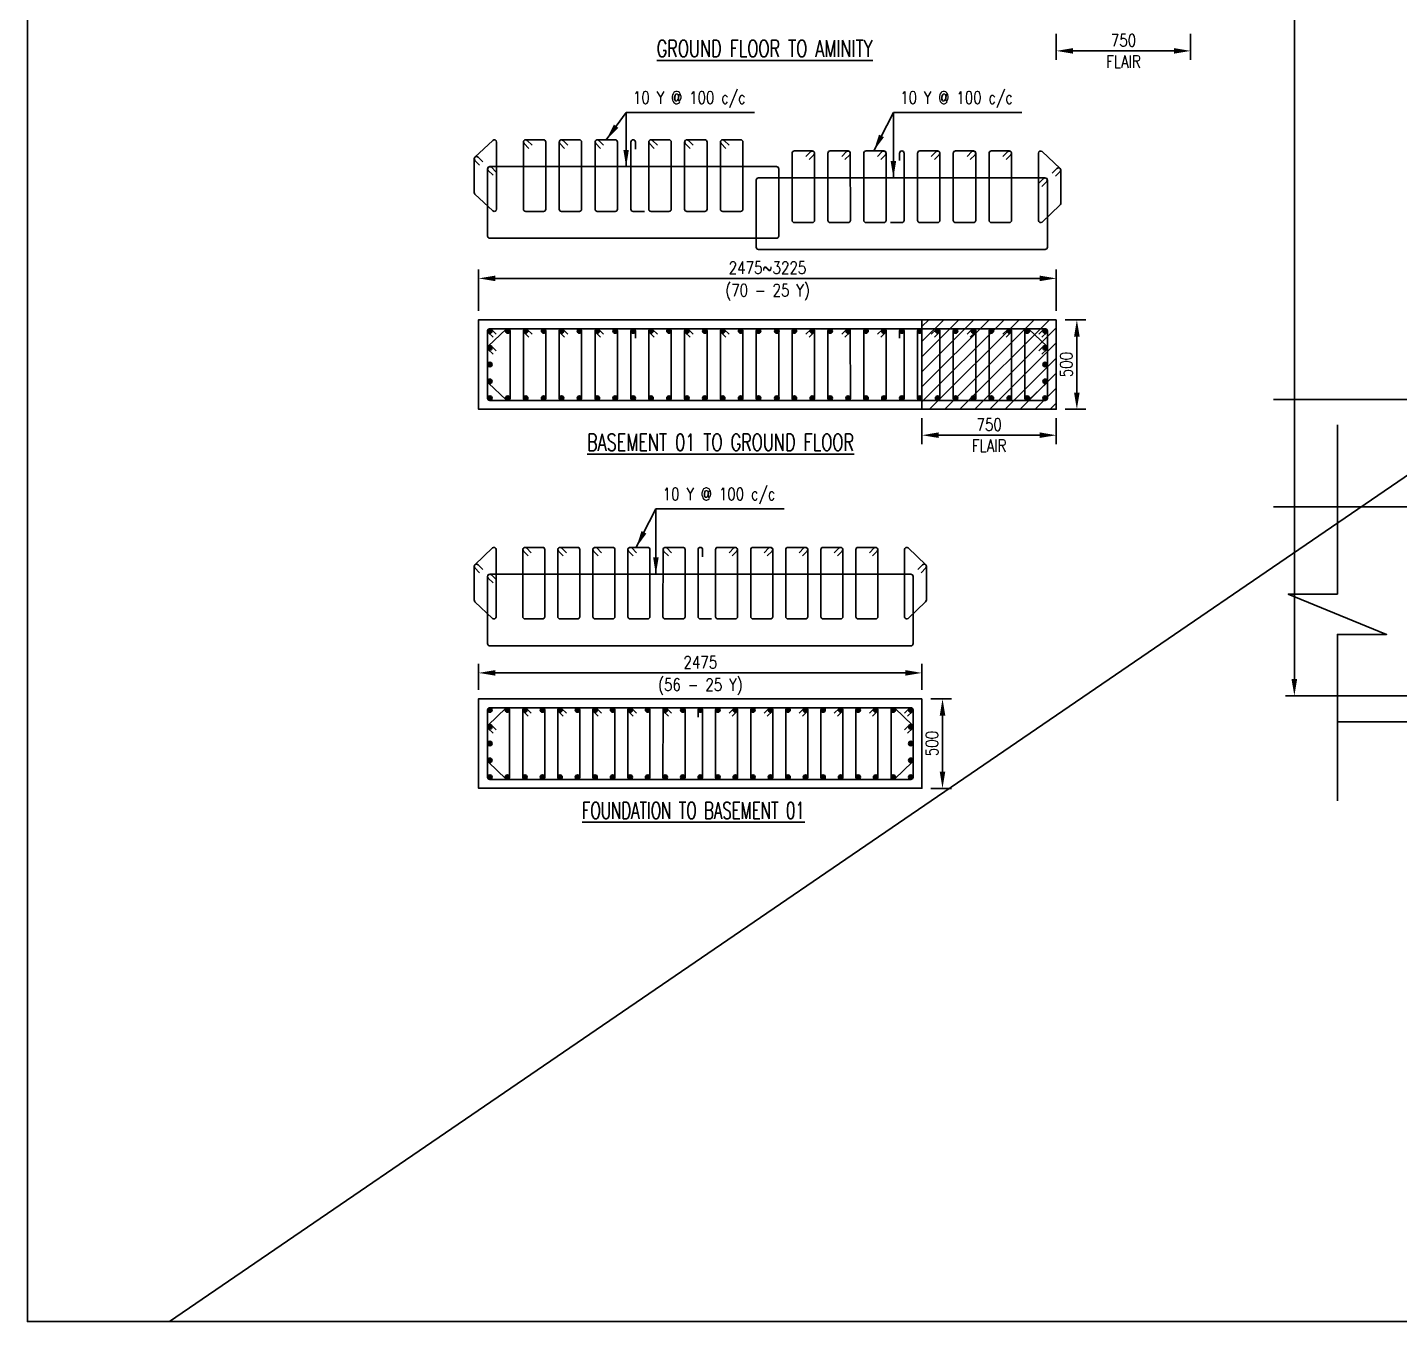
# Model space of a CAD drawing. Extents: x -69352 to 1013721, y -547461 to -186867.
# Drawn here: x 125074 to 155716, y -524893 to -495990 of the extents above; entities that cross this region are included whole.
import ezdxf
from ezdxf.enums import TextEntityAlignment as Align
from ezdxf.lldxf.tags import DXFTag

# ---------------------------------------------------------------- set-up
doc = ezdxf.new("R2010")
doc.units = 0
doc.header["$LTSCALE"] = 500
doc.header["$MEASUREMENT"] = 0
doc.header["$PDMODE"] = 35
doc.header["$PDSIZE"] = -15
doc.linetypes.add('HIDDEN2', pattern=[0.1875, 0.125, -0.0625])
doc.layers.get('DEFPOINTS').update_dxf_attribs({"color": 4})
for name, color, linetype in [('A-ANNO-REF', 8, 'CENTER'), ('S-BRECK LINE', 8, 'Continuous'), ('S-COLUMN', 1, 'Continuous'), ('S-CONCRET LINE', 4, 'Continuous'), ('S-DIM-1', 5, 'Continuous'), ('S-REINFORCEMENT', 6, 'Continuous'), ('S-STIRUPS)', 3, 'Continuous'), ('S-TEXT', 2, 'Continuous'), ('S-TEXT-1 @ 1', 4, 'Continuous')]:
    doc.layers.add(name, color=color, linetype=linetype)
doc.styles.add('ROMANS', font='simplex.shx', dxfattribs={"width": 0.8, "height": 275})
tags = doc.linetypes.add('CENTER', pattern=[2, 1.25, -0.25, 0.25, -0.25]).pattern_tags.tags
tags[10:11] = [DXFTag(74, 4), DXFTag(75, 0), DXFTag(340, '0'), DXFTag(46, 1.0), DXFTag(50, 0.0), DXFTag(44, 0.0), DXFTag(45, 0.0)]
tags[8:9] = [DXFTag(74, 4), DXFTag(75, 0), DXFTag(340, '0'), DXFTag(46, 1.0), DXFTag(50, 0.0), DXFTag(44, 0.0), DXFTag(45, 0.0)]
tags[6:7] = [DXFTag(74, 4), DXFTag(75, 0), DXFTag(340, '0'), DXFTag(46, 1.0), DXFTag(50, 0.0), DXFTag(44, 0.0), DXFTag(45, 0.0)]
tags[4:5] = [DXFTag(74, 4), DXFTag(75, 0), DXFTag(340, '0'), DXFTag(46, 1.0), DXFTag(50, 0.0), DXFTag(44, 0.0), DXFTag(45, 0.0)]
doc.dimstyles.new('dim100', dxfattribs={"dimtxt": 250, "dimasz": 250, "dimexe": 200, "dimexo": 200, "dimgap": 100, "dimtad": 1, "dimdec": 0, "dimzin": 0, "dimdsep": 46, "dimtxsty": 'ROMANS', "dimcen": 0, "dimclrd": 5, "dimclre": 5, "dimclrt": 4, "dimadec": 0, "dimazin": 0, "dimtfac": 1, "dimtdec": 0, "dimtix": 1, "dimtofl": 0, "dimtmove": 2, "dimatfit": 3, "dimfxl": 0, "dimtolj": 1, "dimtzin": 0, "dimlwd": -1, "dimlwe": -1, "dimarcsym": 0})
doc.dimstyles.new('dim25', dxfattribs={"dimtxt": 250, "dimasz": 250, "dimexe": 200, "dimexo": 200, "dimgap": 100, "dimtad": 1, "dimdec": 0, "dimlfac": 0.25, "dimzin": 0, "dimdsep": 46, "dimtxsty": 'ROMANS', "dimcen": 0, "dimclrd": 5, "dimclre": 5, "dimclrt": 4, "dimadec": 0, "dimazin": 0, "dimtfac": 1, "dimtdec": 0, "dimtix": 1, "dimtofl": 0, "dimtmove": 2, "dimatfit": 3, "dimfxl": 0, "dimtolj": 1, "dimtzin": 0, "dimlwd": -1, "dimlwe": -1, "dimarcsym": 0})

# ---------------------------------------------------------------- blocks, each defined once
blk = doc.blocks.new('*D1269')
at = {"layer": 'DEFPOINTS', "color": 0}
for p in [(145051, -510984), (145051, -512984), (145510, -512984)]:
    blk.add_point(p, dxfattribs=at)
at = {"layer": 'S-DIM-1', "color": 5}
for p, q in [((145251, -510984), (145710, -510984)), ((145510, -511359), (145510, -512609)), ((145251, -512984), (145710, -512984))]:
    blk.add_line(p, q, dxfattribs=at)
for points in [[(145572, -511359), (145447, -511359), (145510, -510984)], [(145447, -512609), (145572, -512609), (145510, -512984)]]:
    blk.add_solid(points, dxfattribs=at)
at = {"layer": 'S-DIM-1', "color": 4, "insert": (145272, -511984), "char_height": 275, "attachment_point": 5, "rotation": 90, "style": 'ROMANS'}
blk.add_mtext('\\A1;{500}', dxfattribs=at)
blk = doc.blocks.new('*D1270')
at = {"layer": 'DEFPOINTS', "color": 0}
for p in [(135151, -510406), (135151, -510984), (145051, -510984)]:
    blk.add_point(p, dxfattribs=at)
at = {"layer": 'S-DIM-1', "color": 5}
for p, q in [((135151, -510784), (135151, -510206)), ((144676, -510406), (135526, -510406)), ((145051, -510784), (145051, -510206))]:
    blk.add_line(p, q, dxfattribs=at)
for points in [[(135526, -510343), (135526, -510468), (135151, -510406)], [(144676, -510468), (144676, -510343), (145051, -510406)]]:
    blk.add_solid(points, dxfattribs=at)
at = {"layer": 'S-DIM-1', "color": 4, "char_height": 275, "attachment_point": 5, "style": 'ROMANS'}
for s, insert in [('\\A1;{\\Fsimplex.shx|c1;\\W0.8;2475', (140101, -510168)), ('(56 - 25 Y)}', (140101, -510715))]:
    blk.add_mtext(s, dxfattribs=dict(at, insert=insert))
blk = doc.blocks.new('*D1271')
at = {"layer": 'DEFPOINTS', "color": 0}
for p in [(148051, -502519), (148051, -504519), (148510, -504519)]:
    blk.add_point(p, dxfattribs=at)
at = {"layer": 'S-DIM-1', "color": 5}
for p, q in [((148251, -502519), (148710, -502519)), ((148510, -502894), (148510, -504144)), ((148251, -504519), (148710, -504519))]:
    blk.add_line(p, q, dxfattribs=at)
for points in [[(148572, -502894), (148447, -502894), (148510, -502519)], [(148447, -504144), (148572, -504144), (148510, -504519)]]:
    blk.add_solid(points, dxfattribs=at)
at = {"layer": 'S-DIM-1', "color": 4, "insert": (148272, -503519), "char_height": 275, "attachment_point": 5, "rotation": 90, "style": 'ROMANS'}
blk.add_mtext('\\A1;{500}', dxfattribs=at)
blk = doc.blocks.new('*D1272')
at = {"layer": 'DEFPOINTS', "color": 0}
for p in [(135151, -501595), (135151, -502519), (148051, -502519)]:
    blk.add_point(p, dxfattribs=at)
at = {"layer": 'S-DIM-1', "color": 5}
for p, q in [((135151, -502319), (135151, -501395)), ((147676, -501595), (135526, -501595)), ((148051, -502319), (148051, -501395))]:
    blk.add_line(p, q, dxfattribs=at)
for points in [[(135526, -501532), (135526, -501657), (135151, -501595)], [(147676, -501657), (147676, -501532), (148051, -501595)]]:
    blk.add_solid(points, dxfattribs=at)
at = {"layer": 'S-DIM-1', "color": 4, "char_height": 275, "attachment_point": 5, "style": 'ROMANS'}
for s, insert in [('\\A1;\\Fsimplex.shx|c1;\\W0.8;2475~3225', (141601, -501357)), ('(70 - 25 Y)', (141601, -501904))]:
    blk.add_mtext(s, dxfattribs=dict(at, insert=insert))
blk = doc.blocks.new('*D1275')
at = {"layer": 'DEFPOINTS', "color": 0}
for p in [(145051, -504519), (148051, -504519), (148051, -505097)]:
    blk.add_point(p, dxfattribs=at)
at = {"layer": 'S-DIM-1', "color": 5}
for p, q in [((145051, -504719), (145051, -505297)), ((148051, -504719), (148051, -505297)), ((145426, -505097), (147676, -505097))]:
    blk.add_line(p, q, dxfattribs=at)
for points in [[(145426, -505034), (145426, -505159), (145051, -505097)], [(147676, -505159), (147676, -505034), (148051, -505097)]]:
    blk.add_solid(points, dxfattribs=at)
at = {"layer": 'S-DIM-1', "color": 4, "char_height": 275, "attachment_point": 5, "style": 'ROMANS'}
for s, insert in [('\\A1;750', (146551, -504859)), ('FLAIR', (146551, -505334))]:
    blk.add_mtext(s, dxfattribs=dict(at, insert=insert))
blk = doc.blocks.new('*D1276')
at = {"layer": 'DEFPOINTS', "color": 0}
for p in [(148051, -495936), (151051, -495936), (151051, -496514)]:
    blk.add_point(p, dxfattribs=at)
at = {"layer": 'S-DIM-1', "color": 5}
for p, q in [((148051, -496136), (148051, -496714)), ((151051, -496136), (151051, -496714)), ((148426, -496514), (150676, -496514))]:
    blk.add_line(p, q, dxfattribs=at)
for points in [[(148426, -496451), (148426, -496576), (148051, -496514)], [(150676, -496576), (150676, -496451), (151051, -496514)]]:
    blk.add_solid(points, dxfattribs=at)
at = {"layer": 'S-DIM-1', "color": 4, "char_height": 275, "attachment_point": 5, "style": 'ROMANS'}
for s, insert in [('\\A1;750', (149551, -496276)), ('FLAIR', (149551, -496751))]:
    blk.add_mtext(s, dxfattribs=dict(at, insert=insert))
blk = doc.blocks.new('*U1267')
at = {"layer": 'S-BRECK LINE'}
blk.add_lwpolyline([(-1058.2, 0), (-112.8, 0), (-112.8, -274.7), (112.8, 274.7), (112.8, 0), (1041.8, 0)], dxfattribs=at)
blk = doc.blocks.new('*D1294')
at = {"color": 5}
for p, q in [((160626, -451552), (153167, -451552)), ((153367, -451927), (153367, -510544)), ((160703, -510919), (153167, -510919))]:
    blk.add_line(p, q, dxfattribs=at)
for points in [[(153429, -451927), (153304, -451927), (153367, -451552)], [(153304, -510544), (153429, -510544), (153367, -510919)]]:
    blk.add_solid(points, dxfattribs=at)
at = {"layer": 'DEFPOINTS', "color": 0}
for p in [(160826, -451552), (153367, -510919), (160903, -510919)]:
    blk.add_point(p, dxfattribs=at)
at = {"color": 4, "char_height": 275, "attachment_point": 5, "rotation": 90, "style": 'ROMANS'}
for s, insert in [('AS PER COLUMNS DETILA', (153604, -481236)), ('\\A1;LIKS', (153129, -481236))]:
    blk.add_mtext(s, dxfattribs=dict(at, insert=insert))

msp = doc.modelspace()

# ---------------------------------------------------------------- hatches: boundary and pattern name
at = {"layer": 'S-COLUMN', "linetype": 'HIDDEN2', "ltscale": 1000}
h = msp.add_hatch(dxfattribs=at)
h.set_pattern_fill('ANSI31', color=252, scale=75)
h.set_pattern_definition([(45, (101901, -493958.86), (-168.3798, 168.3798), [])])
h.paths.add_polyline_path([(148050.957, -502519.082), (145050.957, -502519.082), (145050.957, -504519.082), (148050.957, -504519.082)])

# ---------------------------------------------------------------- linework, layer by layer
at = {"layer": 'A-ANNO-REF', "ltscale": 1000}
for p, q in [((152900.636, -504296.599), (185653.085, -504296.599)), ((152900.636, -506696.599), (185653.085, -506696.599))]:
    msp.add_line(p, q, dxfattribs=at)
at = {"layer": 'S-COLUMN', "color": 8, "linetype": 'HIDDEN2', "ltscale": 1000}
msp.add_line((145050.957, -502519.082, -5861348.605), (145050.957, -504519.082, -5861348.605), dxfattribs=at)
at = {"layer": 'S-COLUMN', "color": 10, "ltscale": 5, "elevation": 0}
for points in [[(148050.957, -502519.082), (148050.957, -504519.082), (135150.957, -504519.082), (135150.957, -502519.082)], [(145050.957, -510983.592), (145050.957, -512983.592), (135150.957, -512983.592), (135150.957, -510983.592)]]:
    msp.add_lwpolyline(points, close=True, dxfattribs=at)
at = {"layer": 'S-CONCRET LINE'}
for p, q in [((292749.782, -412401.384), (128247.342, -524892.569)), ((154328.756, -506696.599), (160653.362, -506696.599)), ((154328.756, -511496.599), (178592.964, -511496.599))]:
    msp.add_line(p, q, dxfattribs=at)
msp.add_lwpolyline([(125074.242, -412401.384), (292749.782, -412401.384), (292749.782, -524892.569), (125074.242, -524892.569)], close=True, dxfattribs=at)
at = {"layer": 'S-REINFORCEMENT', "color": 5, "const_width": 50}
for points, elevation in [([(135400.957, -502744.077, -1), (135400.957, -502794.077, -1)], -1832875.908), ([(135800.791, -502744.108, -1), (135800.791, -502794.108, -1)], -1773800.071), ([(136200.797, -502744.108, -1), (136200.797, -502794.108, -1)], -1714674.236), ([(136600.802, -502744.108, -1), (136600.802, -502794.108, -1)], -1655548.4), ([(137000.808, -502744.108, -1), (137000.808, -502794.108, -1)], -1596422.564), ([(137400.813, -502744.108, -1), (137400.813, -502794.108, -1)], -1537296.728), ([(137800.819, -502744.108, -1), (137800.819, -502794.108, -1)], -1478170.893), ([(138200.824, -502744.108, -1), (138200.824, -502794.108, -1)], -1419045.057), ([(138600.83, -502744.108, -1), (138600.83, -502794.108, -1)], -1359919.221), ([(139000.835, -502744.108, -1), (139000.835, -502794.108, -1)], -1300793.386), ([(139400.84, -502744.108, -1), (139400.84, -502794.108, -1)], -1241667.55), ([(139800.846, -502744.108, -1), (139800.846, -502794.108, -1)], -1182541.714), ([(140200.851, -502744.108, -1), (140200.851, -502794.108, -1)], -1123415.878), ([(140600.857, -502744.108, -1), (140600.857, -502794.108, -1)], -1064290.043), ([(141000.862, -502744.108, -1), (141000.862, -502794.108, -1)], -1005164.207), ([(141400.868, -502744.108, -1), (141400.868, -502794.108, -1)], -946038.371), ([(141810.074, -502744.114, -1), (141810.074, -502794.114, -1)], -499893.43), ([(142200.879, -502744.109, -1), (142200.879, -502794.109, -1)], -827786.7), ([(142600.884, -502744.109, -1), (142600.884, -502794.109, -1)], -768660.864), ([(143000.889, -502744.109, -1), (143000.889, -502794.109, -1)], -709535.028), ([(143400.895, -502744.109, -1), (143400.895, -502794.109, -1)], -650409.193), ([(143800.9, -502744.109, -1), (143800.9, -502794.109, -1)], -591283.357), ([(144200.906, -502744.109, -1), (144200.906, -502794.109, -1)], -532157.521), ([(144600.911, -502744.109, -1), (144600.911, -502794.109, -1)], -473031.686), ([(145000.917, -502744.109, -1), (145000.917, -502794.109, -1)], -413905.85), ([(145400.922, -502744.109, -1), (145400.922, -502794.109, -1)], -354780.014), ([(145800.928, -502744.109, -1), (145800.928, -502794.109, -1)], -295654.179), ([(146200.933, -502744.109, -1), (146200.933, -502794.109, -1)], -236528.343), ([(146600.938, -502744.109, -1), (146600.938, -502794.109, -1)], -177402.507), ([(147000.944, -502744.109, -1), (147000.944, -502794.109, -1)], -118276.671), ([(147400.949, -502744.109, -1), (147400.949, -502794.109, -1)], -59150.836), ([(147800.958, -502744.082, 1), (147800.958, -502794.082, 1)], -535862.872), ([(135400.953, -503119.075, -1), (135400.953, -503169.075, -1)], -1374681.931), ([(147800.961, -503119.08, 1), (147800.961, -503169.08, 1)], -77668.896), ([(135400.953, -503494.077, -1), (135400.953, -503544.077, -1)], -916462.954), ([(147800.961, -503494.081, 1), (147800.961, -503544.081, 1)], 380550.081), ([(135400.954, -503869.078, -1), (135400.954, -503919.078, -1)], -458243.977), ([(147800.961, -503869.082, 1), (147800.961, -503919.082, 1)], 838769.058), ([(135400.957, -504294.087, 1), (135400.957, -504244.087, 1)], -1832875.908), ([(135800.791, -504294.118, 1), (135800.791, -504244.118, 1)], -1773800.071), ([(136200.797, -504294.118, 1), (136200.797, -504244.118, 1)], -1714674.236), ([(136600.802, -504294.118, 1), (136600.802, -504244.118, 1)], -1655548.4), ([(137000.808, -504294.118, 1), (137000.808, -504244.118, 1)], -1596422.564), ([(137400.813, -504294.118, 1), (137400.813, -504244.118, 1)], -1537296.728), ([(137800.819, -504294.118, 1), (137800.819, -504244.118, 1)], -1478170.893), ([(138200.824, -504294.118, 1), (138200.824, -504244.118, 1)], -1419045.057), ([(138600.83, -504294.118, 1), (138600.83, -504244.118, 1)], -1359919.221), ([(139000.835, -504294.118, 1), (139000.835, -504244.118, 1)], -1300793.386), ([(139400.84, -504294.118, 1), (139400.84, -504244.118, 1)], -1241667.55), ([(139800.846, -504294.118, 1), (139800.846, -504244.118, 1)], -1182541.714), ([(140200.851, -504294.118, 1), (140200.851, -504244.118, 1)], -1123415.878), ([(140600.857, -504294.118, 1), (140600.857, -504244.118, 1)], -1064290.043), ([(141000.862, -504294.118, 1), (141000.862, -504244.118, 1)], -1005164.207), ([(141400.868, -504294.118, 1), (141400.868, -504244.118, 1)], -946038.371), ([(141810.074, -504294.124, 1), (141810.074, -504244.124, 1)], -499893.43), ([(142200.879, -504294.118, 1), (142200.879, -504244.118, 1)], -827786.7), ([(142600.884, -504294.118, 1), (142600.884, -504244.118, 1)], -768660.864), ([(143000.889, -504294.118, 1), (143000.889, -504244.118, 1)], -709535.028), ([(143400.895, -504294.118, 1), (143400.895, -504244.118, 1)], -650409.193), ([(143800.9, -504294.118, 1), (143800.9, -504244.118, 1)], -591283.357), ([(144200.906, -504294.118, 1), (144200.906, -504244.118, 1)], -532157.521), ([(144600.911, -504294.118, 1), (144600.911, -504244.118, 1)], -473031.686), ([(145000.917, -504294.118, 1), (145000.917, -504244.118, 1)], -413905.85), ([(145400.922, -504294.118, 1), (145400.922, -504244.118, 1)], -354780.014), ([(145800.928, -504294.118, 1), (145800.928, -504244.118, 1)], -295654.179), ([(146200.933, -504294.118, 1), (146200.933, -504244.118, 1)], -236528.343), ([(146600.938, -504294.118, 1), (146600.938, -504244.118, 1)], -177402.507), ([(147000.944, -504294.118, 1), (147000.944, -504244.118, 1)], -118276.671), ([(147400.949, -504294.118, 1), (147400.949, -504244.118, 1)], -59150.836), ([(147800.958, -504294.091, -1), (147800.958, -504244.091, -1)], -535862.872), ([(135400.957, -511208.587, -1), (135400.957, -511258.587, -1)], -1832875.908), ([(135792.621, -511208.593, -1), (135792.621, -511258.593, -1)], -1832900.908), ([(136184.288, -511208.593, -1), (136184.288, -511258.593, -1)], -1832900.908), ([(136575.954, -511208.593, -1), (136575.954, -511258.593, -1)], -1832900.908), ([(136967.621, -511208.593, -1), (136967.621, -511258.593, -1)], -1832900.908), ([(137359.288, -511208.593, -1), (137359.288, -511258.593, -1)], -1832900.908), ([(137750.954, -511208.593, -1), (137750.954, -511258.593, -1)], -1832900.908), ([(138142.621, -511208.593, -1), (138142.621, -511258.593, -1)], -1832900.908), ([(138534.288, -511208.593, -1), (138534.288, -511258.593, -1)], -1832900.908), ([(138925.955, -511208.593, -1), (138925.955, -511258.593, -1)], -1832900.908), ([(139317.621, -511208.593, -1), (139317.621, -511258.593, -1)], -1832900.908), ([(139709.288, -511208.593, -1), (139709.288, -511258.593, -1)], -1832900.908), ([(140100.955, -511208.593, -1), (140100.955, -511258.593, -1)], -1832900.908), ([(140492.621, -511208.593, -1), (140492.621, -511258.593, -1)], -1832900.908), ([(140884.288, -511208.593, -1), (140884.288, -511258.593, -1)], -1832900.908), ([(141275.955, -511208.593, -1), (141275.955, -511258.593, -1)], -1832900.908), ([(141667.621, -511208.593, -1), (141667.621, -511258.593, -1)], -1832900.908), ([(142059.288, -511208.593, -1), (142059.288, -511258.593, -1)], -1832900.908), ([(142450.955, -511208.593, -1), (142450.955, -511258.593, -1)], -1832900.908), ([(142842.622, -511208.593, -1), (142842.622, -511258.593, -1)], -1832900.908), ([(143234.288, -511208.593, -1), (143234.288, -511258.593, -1)], -1832900.908), ([(143625.955, -511208.593, -1), (143625.955, -511258.593, -1)], -1832900.908), ([(144017.622, -511208.593, -1), (144017.622, -511258.593, -1)], -1832900.908), ([(144409.288, -511208.593, -1), (144409.288, -511258.593, -1)], -1832900.908), ([(144800.958, -511208.587, 1), (144800.958, -511258.587, 1)], -1832875.908), ([(135400.953, -511583.586, -1), (135400.953, -511633.586, -1)], -1374681.931), ([(144800.962, -511583.586, 1), (144800.962, -511633.586, 1)], -1374681.931), ([(135400.953, -511958.587, -1), (135400.953, -512008.587, -1)], -916462.954), ([(144800.961, -511958.587, 1), (144800.961, -512008.587, 1)], -916462.954), ([(135400.954, -512333.588, -1), (135400.954, -512383.588, -1)], -458243.977), ([(144800.961, -512333.588, 1), (144800.961, -512383.588, 1)], -458243.977), ([(135400.957, -512758.597, 1), (135400.957, -512708.597, 1)], -1832875.908), ([(135792.621, -512758.603, 1), (135792.621, -512708.603, 1)], -1832900.908), ([(136184.288, -512758.603, 1), (136184.288, -512708.603, 1)], -1832900.908), ([(136575.954, -512758.603, 1), (136575.954, -512708.603, 1)], -1832900.908), ([(136967.621, -512758.603, 1), (136967.621, -512708.603, 1)], -1832900.908), ([(137359.288, -512758.603, 1), (137359.288, -512708.603, 1)], -1832900.908), ([(137750.954, -512758.603, 1), (137750.954, -512708.603, 1)], -1832900.908), ([(138142.621, -512758.603, 1), (138142.621, -512708.603, 1)], -1832900.908), ([(138534.288, -512758.603, 1), (138534.288, -512708.603, 1)], -1832900.908), ([(138925.955, -512758.603, 1), (138925.955, -512708.603, 1)], -1832900.908), ([(139317.621, -512758.603, 1), (139317.621, -512708.603, 1)], -1832900.908), ([(139709.288, -512758.603, 1), (139709.288, -512708.603, 1)], -1832900.908), ([(140100.955, -512758.603, 1), (140100.955, -512708.603, 1)], -1832900.908), ([(140492.621, -512758.603, 1), (140492.621, -512708.603, 1)], -1832900.908), ([(140884.288, -512758.603, 1), (140884.288, -512708.603, 1)], -1832900.908), ([(141275.955, -512758.603, 1), (141275.955, -512708.603, 1)], -1832900.908), ([(141667.621, -512758.603, 1), (141667.621, -512708.603, 1)], -1832900.908), ([(142059.288, -512758.603, 1), (142059.288, -512708.603, 1)], -1832900.908), ([(142450.955, -512758.603, 1), (142450.955, -512708.603, 1)], -1832900.908), ([(142842.622, -512758.603, 1), (142842.622, -512708.603, 1)], -1832900.908), ([(143234.288, -512758.603, 1), (143234.288, -512708.603, 1)], -1832900.908), ([(143625.955, -512758.603, 1), (143625.955, -512708.603, 1)], -1832900.908), ([(144017.622, -512758.603, 1), (144017.622, -512708.603, 1)], -1832900.908), ([(144409.288, -512758.603, 1), (144409.288, -512708.603, 1)], -1832900.908), ([(144800.958, -512758.597, -1), (144800.958, -512708.597, -1)], -1832875.908)]:
    msp.add_lwpolyline(points, format="xyb", close=True, dxfattribs=dict(at, elevation=elevation))
at = {"layer": 'S-REINFORCEMENT', "color": 5}
for centre in [(135400.957, -502769.077, -7158361.64), (135800.791, -502769.108, -7099285.804), (136200.797, -502769.108, -7040159.968), (136600.802, -502769.108, -6981034.132), (137000.808, -502769.108, -6921908.297), (137400.813, -502769.108, -6862782.461), (137800.819, -502769.108, -6803656.625), (138200.824, -502769.108, -6744530.79), (138600.83, -502769.108, -6685404.954), (139000.835, -502769.108, -6626279.118), (139400.84, -502769.108, -6567153.283), (139800.846, -502769.108, -6508027.447), (140200.851, -502769.108, -6448901.611), (140600.857, -502769.108, -6389775.775), (141000.862, -502769.108, -6330649.94), (141400.868, -502769.108, -6271524.104), (141810.074, -502769.114, -5825379.162), (142200.879, -502769.109, -6153272.433), (142600.884, -502769.109, -6094146.597), (143000.889, -502769.109, -6035020.761), (143400.895, -502769.109, -5975894.925), (143800.9, -502769.109, -5916769.09), (144200.906, -502769.109, -5857643.254), (144600.911, -502769.109, -5798517.418), (145000.917, -502769.109, -5739391.583), (145400.922, -502769.109, -5680265.747), (145800.928, -502769.109, -5621139.911), (146200.933, -502769.109, -5562014.075), (146600.938, -502769.109, -5502888.24), (147000.944, -502769.109, -5443762.404), (147400.949, -502769.109, -5384636.568), (147800.958, -502769.082, -5861348.605), (135400.953, -503144.075, -6700167.663), (147800.961, -503144.08, -5403154.628), (135400.953, -503519.077, -6241948.686), (147800.961, -503519.081, -4944935.651), (135400.954, -503894.078, -5783729.71), (147800.961, -503894.082, -4486716.674), (135400.957, -504269.087, -7158361.64), (135800.791, -504269.118, -7099285.804), (136200.797, -504269.118, -7040159.968), (136600.802, -504269.118, -6981034.132), (137000.808, -504269.118, -6921908.297), (137400.813, -504269.118, -6862782.461), (137800.819, -504269.118, -6803656.625), (138200.824, -504269.118, -6744530.79), (138600.83, -504269.118, -6685404.954), (139000.835, -504269.118, -6626279.118), (139400.84, -504269.118, -6567153.283), (139800.846, -504269.118, -6508027.447), (140200.851, -504269.118, -6448901.611), (140600.857, -504269.118, -6389775.775), (141000.862, -504269.118, -6330649.94), (141400.868, -504269.118, -6271524.104), (141810.074, -504269.124, -5825379.162), (142200.879, -504269.118, -6153272.433), (142600.884, -504269.118, -6094146.597), (143000.889, -504269.118, -6035020.761), (143400.895, -504269.118, -5975894.925), (143800.9, -504269.118, -5916769.09), (144200.906, -504269.118, -5857643.254), (144600.911, -504269.118, -5798517.418), (145000.917, -504269.118, -5739391.583), (145400.922, -504269.118, -5680265.747), (145800.928, -504269.118, -5621139.911), (146200.933, -504269.118, -5562014.075), (146600.938, -504269.118, -5502888.24), (147000.944, -504269.118, -5443762.404), (147400.949, -504269.118, -5384636.568), (147800.958, -504269.091, -5861348.605), (135400.957, -511233.587, -7158361.64), (135792.621, -511233.593, -7158386.64), (136184.288, -511233.593, -7158386.64), (136575.954, -511233.593, -7158386.64), (136967.621, -511233.593, -7158386.64), (137359.288, -511233.593, -7158386.64), (137750.954, -511233.593, -7158386.64), (138142.621, -511233.593, -7158386.64), (138534.288, -511233.593, -7158386.64), (138925.955, -511233.593, -7158386.64), (139317.621, -511233.593, -7158386.64), (139709.288, -511233.593, -7158386.64), (140100.955, -511233.593, -7158386.64), (140492.621, -511233.593, -7158386.64), (140884.288, -511233.593, -7158386.64), (141275.955, -511233.593, -7158386.64), (141667.621, -511233.593, -7158386.64), (142059.288, -511233.593, -7158386.64), (142450.955, -511233.593, -7158386.64), (142842.622, -511233.593, -7158386.64), (143234.288, -511233.593, -7158386.64), (143625.955, -511233.593, -7158386.64), (144017.622, -511233.593, -7158386.64), (144409.288, -511233.593, -7158386.64), (144800.958, -511233.587, -7158361.64), (135400.953, -511608.586, -6700167.663), (144800.962, -511608.586, -6700167.663), (135400.953, -511983.587, -6241948.686), (144800.961, -511983.587, -6241948.686), (135400.954, -512358.588, -5783729.71), (144800.961, -512358.588, -5783729.71), (135400.957, -512733.597, -7158361.64), (135792.621, -512733.603, -7158386.64), (136184.288, -512733.603, -7158386.64), (136575.954, -512733.603, -7158386.64), (136967.621, -512733.603, -7158386.64), (137359.288, -512733.603, -7158386.64), (137750.954, -512733.603, -7158386.64), (138142.621, -512733.603, -7158386.64), (138534.288, -512733.603, -7158386.64), (138925.955, -512733.603, -7158386.64), (139317.621, -512733.603, -7158386.64), (139709.288, -512733.603, -7158386.64), (140100.955, -512733.603, -7158386.64), (140492.621, -512733.603, -7158386.64), (140884.288, -512733.603, -7158386.64), (141275.955, -512733.603, -7158386.64), (141667.621, -512733.603, -7158386.64), (142059.288, -512733.603, -7158386.64), (142450.955, -512733.603, -7158386.64), (142842.622, -512733.603, -7158386.64), (143234.288, -512733.603, -7158386.64), (143625.955, -512733.603, -7158386.64), (144017.622, -512733.603, -7158386.64), (144409.288, -512733.603, -7158386.64), (144800.958, -512733.597, -7158361.64)]:
    msp.add_circle(centre, 50, dxfattribs=at)
at = {"layer": 'S-STIRUPS)', "color": 8}
for points, elevation in [([(135171.681, -499065.39), (135065.614, -498959.323, -0.414211357), (135065.614, -498888.613), (135467.506, -498511.856, -0.64958832), (135550.982, -498548.997), (135550.987, -500049.008, -0.642597342), (135468.24, -500086.802), (135068.894, -499712.321, -0.222129016), (135050.97, -499673.966), (135050.97, -498923.969, -0.668179418), (135136.324, -498888.612), (135242.392, -498994.679)], -77668.896), ([(136271.525, -498690.418), (136165.458, -498584.351, -0.668179418), (136200.814, -498498.997), (136600.819, -498498.996, -0.414213562), (136650.819, -498548.996), (136650.719, -500048.994, -0.414213562), (136600.719, -500098.994), (136200.714, -500098.994, -0.414213562), (136150.714, -500048.994), (136150.814, -498548.997, -0.668179418), (136236.168, -498513.64), (136342.235, -498619.707)], -1714674.236), ([(137071.536, -498690.418), (136965.468, -498584.351, -0.668179418), (137000.825, -498498.997), (137400.829, -498498.996, -0.414213562), (137450.829, -498548.996), (137450.73, -500048.994, -0.414213562), (137400.73, -500098.994), (137000.725, -500098.994, -0.414213562), (136950.725, -500048.994), (136950.825, -498548.997, -0.668179418), (137036.179, -498513.64), (137142.246, -498619.707)], -1596422.564), ([(137871.547, -498690.418), (137765.479, -498584.351, -0.668179418), (137800.836, -498498.997), (138200.84, -498498.996, -0.414213562), (138250.84, -498548.996), (138250.741, -500048.994, -0.414213562), (138200.741, -500098.994), (137800.736, -500098.994, -0.414213562), (137750.736, -500048.994), (137750.836, -498548.997, -0.668179418), (137836.19, -498513.64), (137942.257, -498619.707)], -1478170.893), ([(138651.02, -498708.997), (138651.02, -498548.997, 1), (138551.02, -498548.997), (138551.02, -500048.999, 0.414213562), (138601.02, -500098.999), (138851.02, -500098.999)], -473031.686), ([(139071.563, -498690.418), (138965.496, -498584.351, -0.668179418), (139000.852, -498498.997), (139400.857, -498498.996, -0.414213562), (139450.857, -498548.996), (139450.757, -500048.994, -0.414213562), (139400.757, -500098.994), (139000.752, -500098.994, -0.414213562), (138950.752, -500048.994), (138950.852, -498548.997, -0.668179418), (139036.206, -498513.64), (139142.274, -498619.707)], -1419045.057), ([(139871.574, -498690.418), (139765.507, -498584.351, -0.668179418), (139800.863, -498498.997), (140200.868, -498498.996, -0.414213562), (140250.868, -498548.996), (140250.768, -500048.994, -0.414213562), (140200.768, -500098.994), (139800.763, -500098.994, -0.414213562), (139750.763, -500048.994), (139750.863, -498548.997, -0.668179418), (139836.217, -498513.64), (139942.284, -498619.707)], -1300793.386), ([(140671.585, -498690.418), (140565.518, -498584.351, -0.668179418), (140600.874, -498498.997), (141000.878, -498498.996, -0.414213562), (141050.878, -498548.996), (141050.779, -500048.994, -0.414213562), (141000.779, -500098.994), (140600.774, -500098.994, -0.414213562), (140550.774, -500048.994), (140550.874, -498548.997, -0.668179418), (140636.228, -498513.64), (140742.295, -498619.707)], -1182541.714), ([(142530.331, -498940.397), (142636.398, -498834.33, 0.668179418), (142601.042, -498748.976), (142201.038, -498748.975, 0.414213562), (142151.038, -498798.975), (142151.137, -500298.972, 0.414213562), (142201.137, -500348.972), (142601.142, -500348.973, 0.414213562), (142651.142, -500298.973), (142651.042, -498798.976, 0.668179418), (142565.688, -498763.619), (142459.621, -498869.686)], -1005164.207), ([(143330.342, -498940.397), (143436.409, -498834.33, 0.668179418), (143401.053, -498748.976), (143001.048, -498748.975, 0.414213562), (142951.048, -498798.975), (142951.148, -500298.972, 0.414213562), (143001.148, -500348.972), (143401.153, -500348.973, 0.414213562), (143451.153, -500298.973), (143451.053, -498798.976, 0.668179418), (143365.699, -498763.619), (143259.632, -498869.686)], -1123415.878), ([(144130.353, -498940.397), (144236.42, -498834.33, 0.668179418), (144201.064, -498748.976), (143801.059, -498748.975, 0.414213562), (143751.059, -498798.975), (143751.159, -500298.972, 0.414213562), (143801.159, -500348.972), (144201.164, -500348.973, 0.414213562), (144251.164, -500298.973), (144251.064, -498798.976, 0.668179418), (144165.71, -498763.619), (144059.642, -498869.686)], -1241667.55), ([(144550.896, -498958.975), (144550.896, -498798.975, -1), (144650.896, -498798.975), (144650.896, -500298.978, -0.414213562), (144600.896, -500348.978), (144350.896, -500348.978)], -473031.686), ([(145330.369, -498940.397), (145436.437, -498834.33, 0.668179418), (145401.08, -498748.976), (145001.076, -498748.975, 0.414213562), (144951.076, -498798.975), (144951.175, -500298.972, 0.414213562), (145001.175, -500348.972), (145401.18, -500348.973, 0.414213562), (145451.18, -500298.973), (145451.08, -498798.976, 0.668179418), (145365.726, -498763.619), (145259.659, -498869.686)], -1478170.893), ([(146130.38, -498940.397), (146236.448, -498834.33, 0.668179418), (146201.091, -498748.976), (145801.087, -498748.975, 0.414213562), (145751.087, -498798.975), (145751.186, -500298.972, 0.414213562), (145801.186, -500348.972), (146201.191, -500348.973, 0.414213562), (146251.191, -500298.973), (146251.091, -498798.976, 0.668179418), (146165.737, -498763.619), (146059.67, -498869.686)], -1596422.564), ([(146930.391, -498940.397), (147036.458, -498834.33, 0.668179418), (147001.102, -498748.976), (146601.097, -498748.975, 0.414213562), (146551.097, -498798.975), (146551.197, -500298.972, 0.414213562), (146601.197, -500348.972), (147001.202, -500348.973, 0.414213562), (147051.202, -500298.973), (147051.102, -498798.976, 0.668179418), (146965.748, -498763.619), (146859.681, -498869.686)], -1714674.236), ([(148030.235, -499315.369), (148136.302, -499209.302, 0.414211357), (148136.302, -499138.592), (147734.584, -498761.835, 0.64958832), (147651.108, -498798.975), (147651.103, -500298.987, 0.642597342), (147733.85, -500336.781), (148133.022, -499962.3, 0.222129016), (148150.946, -499923.945), (148150.946, -499173.948, 0.668179418), (148065.592, -499138.591), (147959.524, -499244.658)], 458193.977), ([(135471.641, -499290.396), (135365.573, -499184.329, -0.668179418), (135400.93, -499098.975), (141801.019, -499099.002, -0.414213562), (141851.019, -499149.002), (141851.019, -500649.002, -0.414213562), (141801.019, -500699.002), (135400.93, -500698.975, -0.414213562), (135350.93, -500648.975), (135350.93, -499148.975, -0.668179418), (135436.284, -499113.618), (135542.351, -499219.685)], 0), ([(147730.22, -499540.375), (147836.287, -499434.308, 0.668179418), (147800.931, -499348.954), (141400.842, -499348.981, 0.414213562), (141350.842, -499398.981), (141350.842, -500898.981, 0.414213562), (141400.842, -500948.981), (147800.931, -500948.954, 0.414213562), (147850.931, -500898.954), (147850.931, -499398.954, 0.668179418), (147765.577, -499363.597), (147659.51, -499469.664)], 0), ([(135471.665, -503285.502), (135365.598, -503179.435, -0.414211357), (135365.598, -503108.725), (135767.316, -502731.968, -0.64958832), (135850.791, -502769.108), (135850.797, -504269.12, -0.642597342), (135768.05, -504306.914), (135368.878, -503932.433, -0.222129016), (135350.954, -503894.078), (135350.954, -503144.081, -0.668179418), (135436.308, -503108.724), (135542.375, -503214.791)], -4867291.756), ([(135471.669, -502910.508), (135365.601, -502804.441, -0.668179418), (135400.958, -502719.087), (141801.047, -502719.114, -0.414213562), (141851.047, -502769.114), (141851.047, -504269.114, -0.414213562), (141801.047, -504319.114), (135400.958, -504319.087, -0.414213562), (135350.958, -504269.087), (135350.958, -502769.087, -0.668179418), (135436.312, -502733.73), (135542.379, -502839.797)], -5325485.733), ([(136271.509, -502910.53), (136165.441, -502804.463, -0.668179418), (136200.797, -502719.109), (136600.802, -502719.108, -0.414213562), (136650.802, -502769.108), (136650.703, -504269.106, -0.414213562), (136600.703, -504319.106), (136200.698, -504319.106, -0.414213562), (136150.698, -504269.106), (136150.797, -502769.109, -0.668179418), (136236.152, -502733.752), (136342.219, -502839.819)], -7040159.968), ([(137071.52, -502910.53), (136965.452, -502804.463, -0.668179418), (137000.808, -502719.109), (137400.813, -502719.108, -0.414213562), (137450.813, -502769.108), (137450.713, -504269.106, -0.414213562), (137400.713, -504319.106), (137000.709, -504319.106, -0.414213562), (136950.709, -504269.106), (136950.808, -502769.109, -0.668179418), (137036.163, -502733.752), (137142.23, -502839.819)], -6921908.297), ([(137871.531, -502910.53), (137765.463, -502804.463, -0.668179418), (137800.819, -502719.109), (138200.824, -502719.108, -0.414213562), (138250.824, -502769.108), (138250.724, -504269.106, -0.414213562), (138200.724, -504319.106), (137800.72, -504319.106, -0.414213562), (137750.72, -504269.106), (137750.819, -502769.109, -0.668179418), (137836.173, -502733.752), (137942.241, -502839.819)], -6803656.625), ([(138651.004, -502929.109), (138651.004, -502769.109, 1), (138551.004, -502769.109), (138551.004, -504269.111, 0.414213562), (138601.004, -504319.111), (138851.004, -504319.111)], -5798517.418), ([(139071.547, -502910.53), (138965.479, -502804.463, -0.668179418), (139000.836, -502719.109), (139400.84, -502719.108, -0.414213562), (139450.84, -502769.108), (139450.741, -504269.106, -0.414213562), (139400.741, -504319.106), (139000.736, -504319.106, -0.414213562), (138950.736, -504269.106), (138950.836, -502769.109, -0.668179418), (139036.19, -502733.752), (139142.257, -502839.819)], -6567153.283), ([(139871.558, -502910.53), (139765.49, -502804.463, -0.668179418), (139800.846, -502719.109), (140200.851, -502719.108, -0.414213562), (140250.851, -502769.108), (140250.752, -504269.106, -0.414213562), (140200.752, -504319.106), (139800.747, -504319.106, -0.414213562), (139750.747, -504269.106), (139750.846, -502769.109, -0.668179418), (139836.201, -502733.752), (139942.268, -502839.819)], -6448901.611), ([(140671.569, -502910.53), (140565.501, -502804.463, -0.668179418), (140600.857, -502719.109), (141000.862, -502719.108, -0.414213562), (141050.862, -502769.108), (141050.763, -504269.106, -0.414213562), (141000.763, -504319.106), (140600.758, -504319.106, -0.414213562), (140550.758, -504269.106), (140550.857, -502769.109, -0.668179418), (140636.212, -502733.752), (140742.279, -502839.819)], -6330649.94), ([(147730.246, -502910.508), (147836.314, -502804.441, 0.668179418), (147800.957, -502719.087), (141400.868, -502719.114, 0.414213562), (141350.868, -502769.114), (141350.868, -504269.114, 0.414213562), (141400.868, -504319.114), (147800.957, -504319.087, 0.414213562), (147850.957, -504269.087), (147850.957, -502769.087, 0.668179418), (147765.603, -502733.73), (147659.536, -502839.797)], -5325485.733), ([(142530.346, -502910.53), (142636.414, -502804.463, 0.668179418), (142601.058, -502719.109), (142201.053, -502719.108, 0.414213562), (142151.053, -502769.108), (142151.152, -504269.106, 0.414213562), (142201.152, -504319.106), (142601.157, -504319.106, 0.414213562), (142651.157, -504269.106), (142651.058, -502769.109, 0.668179418), (142565.703, -502733.752), (142459.636, -502839.819)], -6508027.447), ([(143330.357, -502910.53), (143436.425, -502804.463, 0.668179418), (143401.068, -502719.109), (143001.064, -502719.108, 0.414213562), (142951.064, -502769.108), (142951.163, -504269.106, 0.414213562), (143001.163, -504319.106), (143401.168, -504319.106, 0.414213562), (143451.168, -504269.106), (143451.068, -502769.109, 0.668179418), (143365.714, -502733.752), (143259.647, -502839.819)], -6626279.118), ([(144130.368, -502910.53), (144236.435, -502804.463, 0.668179418), (144201.079, -502719.109), (143801.075, -502719.108, 0.414213562), (143751.075, -502769.108), (143751.174, -504269.106, 0.414213562), (143801.174, -504319.106), (144201.179, -504319.106, 0.414213562), (144251.179, -504269.106), (144251.079, -502769.109, 0.668179418), (144165.725, -502733.752), (144059.658, -502839.819)], -6744530.79), ([(144550.911, -502929.109), (144550.911, -502769.109, -1), (144650.911, -502769.109), (144650.911, -504269.111, -0.414213562), (144600.911, -504319.111), (144350.911, -504319.111)], -5798517.418), ([(145330.384, -502910.53), (145436.452, -502804.463, 0.668179418), (145401.096, -502719.109), (145001.091, -502719.108, 0.414213562), (144951.091, -502769.108), (144951.191, -504269.106, 0.414213562), (145001.191, -504319.106), (145401.195, -504319.106, 0.414213562), (145451.195, -504269.106), (145451.096, -502769.109, 0.668179418), (145365.741, -502733.752), (145259.674, -502839.819)], -6803656.625), ([(146130.395, -502910.53), (146236.463, -502804.463, 0.668179418), (146201.107, -502719.109), (145801.102, -502719.108, 0.414213562), (145751.102, -502769.108), (145751.201, -504269.106, 0.414213562), (145801.201, -504319.106), (146201.206, -504319.106, 0.414213562), (146251.206, -504269.106), (146251.107, -502769.109, 0.668179418), (146165.752, -502733.752), (146059.685, -502839.819)], -6921908.297), ([(146930.406, -502910.53), (147036.474, -502804.463, 0.668179418), (147001.117, -502719.109), (146601.113, -502719.108, 0.414213562), (146551.113, -502769.108), (146551.212, -504269.106, 0.414213562), (146601.212, -504319.106), (147001.217, -504319.106, 0.414213562), (147051.217, -504269.106), (147051.117, -502769.109, 0.668179418), (146965.763, -502733.752), (146859.696, -502839.819)], -7040159.968), ([(147730.25, -503285.502), (147836.317, -503179.435, 0.414211357), (147836.317, -503108.725), (147434.425, -502731.968, 0.64958832), (147350.949, -502769.109), (147350.944, -504269.12, 0.642597342), (147433.691, -504306.914), (147833.037, -503932.433, 0.222129016), (147850.961, -503894.078), (147850.961, -503144.081, 0.668179418), (147765.607, -503108.724), (147659.539, -503214.791)], -5403154.628), ([(135171.665, -508167.816), (135065.598, -508061.749, -0.414211357), (135065.598, -507991.039), (135459.151, -507614.257, -0.64958832), (135542.627, -507651.397), (135542.632, -509151.409, -0.642597342), (135459.885, -509189.203), (135068.878, -508814.747, -0.222129016), (135050.954, -508776.392), (135050.954, -508026.395, -0.668179418), (135136.308, -507991.038), (135242.376, -508097.105)], 458193.977), ([(136255.005, -507792.819), (136148.938, -507686.752, -0.668179418), (136184.294, -507601.398), (136575.96, -507601.397, -0.414213562), (136625.96, -507651.397), (136625.86, -509151.394, -0.414213562), (136575.86, -509201.394), (136184.194, -509201.395, -0.414213562), (136134.194, -509151.395), (136134.294, -507651.398, -0.668179418), (136219.648, -507616.041), (136325.715, -507722.108)], -1832900.908), ([(137038.339, -507792.818), (136932.271, -507686.752, -0.668179418), (136967.627, -507601.397), (137359.294, -507601.397, -0.414213562), (137409.294, -507651.397), (137409.194, -509151.394, -0.414213562), (137359.194, -509201.394), (136967.528, -509201.394, -0.414213562), (136917.528, -509151.394), (136917.627, -507651.398, -0.668179418), (137002.982, -507616.041), (137109.049, -507722.107)], -1832900.908), ([(137821.672, -507792.818), (137715.605, -507686.752, -0.668179418), (137750.961, -507601.397), (138142.627, -507601.397, -0.414213562), (138192.627, -507651.397), (138192.528, -509151.394, -0.414213562), (138142.528, -509201.394), (137750.861, -509201.394, -0.414213562), (137700.861, -509151.394), (137700.961, -507651.398, -0.668179418), (137786.315, -507616.041), (137892.383, -507722.107)], -1832900.908), ([(138605.006, -507792.818), (138498.938, -507686.752, -0.668179418), (138534.294, -507601.397), (138925.961, -507601.397, -0.414213562), (138975.961, -507651.397), (138975.861, -509151.394, -0.414213562), (138925.861, -509201.394), (138534.195, -509201.394, -0.414213562), (138484.195, -509151.394), (138484.294, -507651.398, -0.668179418), (138569.648, -507616.041), (138675.716, -507722.107)], -1832900.908), ([(139388.339, -507792.818), (139282.271, -507686.752, -0.668179418), (139317.628, -507601.397), (139709.294, -507601.397, -0.414213562), (139759.294, -507651.397), (139759.194, -509151.394, -0.414213562), (139709.194, -509201.394), (139317.528, -509201.394, -0.414213562), (139267.528, -509151.394), (139267.628, -507651.398, -0.668179418), (139352.982, -507616.041), (139459.049, -507722.107)], -1832900.908), ([(140150.96, -507811.397), (140150.96, -507651.397, 1), (140050.96, -507651.397), (140050.96, -509151.4, 0.414213562), (140100.96, -509201.4), (140350.96, -509201.4)], -1832900.908), ([(140813.576, -507792.818), (140919.644, -507686.752, 0.668179418), (140884.287, -507601.397), (140492.621, -507601.397, 0.414213562), (140442.621, -507651.397), (140442.721, -509151.394, 0.414213562), (140492.721, -509201.394), (140884.387, -509201.394, 0.414213562), (140934.387, -509151.394), (140934.287, -507651.398, 0.668179418), (140848.933, -507616.041), (140742.866, -507722.107)], -1832900.908), ([(141596.91, -507792.818), (141702.977, -507686.752, 0.668179418), (141667.621, -507601.397), (141275.954, -507601.397, 0.414213562), (141225.954, -507651.397), (141226.054, -509151.394, 0.414213562), (141276.054, -509201.394), (141667.721, -509201.394, 0.414213562), (141717.721, -509151.394), (141717.621, -507651.398, 0.668179418), (141632.267, -507616.041), (141526.199, -507722.107)], -1832900.908), ([(142380.243, -507792.818), (142486.31, -507686.752, 0.668179418), (142450.954, -507601.397), (142059.288, -507601.397, 0.414213562), (142009.288, -507651.397), (142009.388, -509151.394, 0.414213562), (142059.388, -509201.394), (142451.054, -509201.394, 0.414213562), (142501.054, -509151.394), (142500.954, -507651.398, 0.668179418), (142415.6, -507616.041), (142309.533, -507722.107)], -1832900.908), ([(143163.576, -507792.818), (143269.644, -507686.752, 0.668179418), (143234.288, -507601.397), (142842.621, -507601.397, 0.414213562), (142792.621, -507651.397), (142792.721, -509151.394, 0.414213562), (142842.721, -509201.394), (143234.387, -509201.394, 0.414213562), (143284.387, -509151.394), (143284.288, -507651.398, 0.668179418), (143198.933, -507616.041), (143092.866, -507722.107)], -1832900.908), ([(143946.91, -507792.819), (144052.978, -507686.752, 0.668179418), (144017.621, -507601.398), (143625.955, -507601.397, 0.414213562), (143575.955, -507651.397), (143576.055, -509151.394, 0.414213562), (143626.055, -509201.394), (144017.721, -509201.395, 0.414213562), (144067.721, -509151.395), (144067.621, -507651.398, 0.668179418), (143982.267, -507616.041), (143876.2, -507722.108)], -1832900.908), ([(145030.25, -508167.816), (145136.317, -508061.749, 0.414211357), (145136.317, -507991.039), (144742.764, -507614.257, 0.64958832), (144659.288, -507651.397), (144659.283, -509151.409, 0.642597342), (144742.03, -509189.203), (145133.037, -508814.747, 0.222129016), (145150.961, -508776.392), (145150.961, -508026.395, 0.668179418), (145065.607, -507991.038), (144959.54, -508097.105)], 458193.977), ([(135471.669, -508392.818), (135365.601, -508286.751, -0.668179418), (135400.957, -508201.396), (144800.957, -508201.397, -0.414213562), (144850.957, -508251.397), (144850.958, -509751.397, -0.414213562), (144800.958, -509801.397), (135400.958, -509801.396, -0.414213562), (135350.958, -509751.396), (135350.957, -508251.397, -0.668179418), (135436.312, -508216.04), (135542.379, -508322.107)], 0), ([(135471.665, -511750.012), (135365.598, -511643.945, -0.414211357), (135365.598, -511573.235), (135759.151, -511196.453, -0.64958832), (135842.627, -511233.593), (135842.632, -512733.605, -0.642597342), (135759.885, -512771.399), (135368.878, -512396.944, -0.222129016), (135350.954, -512358.588), (135350.954, -511608.591, -0.668179418), (135436.308, -511573.234), (135542.375, -511679.301)], -4867291.756), ([(144730.246, -511375.014), (144836.314, -511268.947, 0.668179418), (144800.958, -511183.593), (135400.958, -511183.593, 0.414213562), (135350.958, -511233.593), (135350.957, -512733.593, 0.414213562), (135400.957, -512783.593), (144800.957, -512783.592, 0.414213562), (144850.957, -512733.592), (144850.958, -511233.593, 0.668179418), (144765.603, -511198.236), (144659.536, -511304.303)], -5325485.733), ([(136255.005, -511375.015), (136148.937, -511268.948, -0.668179418), (136184.294, -511183.594), (136575.96, -511183.593, -0.414213562), (136625.96, -511233.593), (136625.86, -512733.59, -0.414213562), (136575.86, -512783.59), (136184.194, -512783.591, -0.414213562), (136134.194, -512733.591), (136134.294, -511233.594, -0.668179418), (136219.648, -511198.237), (136325.715, -511304.304)], -7158386.64), ([(137038.339, -511375.015), (136932.271, -511268.948, -0.668179418), (136967.627, -511183.593), (137359.294, -511183.593, -0.414213562), (137409.294, -511233.593), (137409.194, -512733.59, -0.414213562), (137359.194, -512783.59), (136967.528, -512783.59, -0.414213562), (136917.528, -512733.59), (136917.627, -511233.594, -0.668179418), (137002.982, -511198.237), (137109.049, -511304.304)], -7158386.64), ([(137821.672, -511375.015), (137715.605, -511268.948, -0.668179418), (137750.961, -511183.593), (138142.627, -511183.593, -0.414213562), (138192.627, -511233.593), (138192.527, -512733.59, -0.414213562), (138142.527, -512783.59), (137750.861, -512783.59, -0.414213562), (137700.861, -512733.59), (137700.961, -511233.594, -0.668179418), (137786.315, -511198.237), (137892.382, -511304.304)], -7158386.64), ([(138605.005, -511375.015), (138498.938, -511268.948, -0.668179418), (138534.294, -511183.593), (138925.961, -511183.593, -0.414213562), (138975.961, -511233.593), (138975.861, -512733.59, -0.414213562), (138925.861, -512783.59), (138534.194, -512783.59, -0.414213562), (138484.194, -512733.59), (138484.294, -511233.594, -0.668179418), (138569.648, -511198.237), (138675.716, -511304.304)], -7158386.64), ([(139388.339, -511375.015), (139282.271, -511268.948, -0.668179418), (139317.628, -511183.593), (139709.294, -511183.593, -0.414213562), (139759.294, -511233.593), (139759.194, -512733.59, -0.414213562), (139709.194, -512783.59), (139317.528, -512783.59, -0.414213562), (139267.528, -512733.59), (139267.628, -511233.594, -0.668179418), (139352.982, -511198.237), (139459.049, -511304.304)], -7158386.64), ([(140050.955, -511393.593), (140050.955, -511233.593, -1), (140150.955, -511233.593), (140150.955, -512733.596, -0.414213562), (140100.955, -512783.596), (139850.955, -512783.596)], -7158386.64), ([(140813.576, -511375.015), (140919.644, -511268.948, 0.668179418), (140884.287, -511183.593), (140492.621, -511183.593, 0.414213562), (140442.621, -511233.593), (140442.721, -512733.59, 0.414213562), (140492.721, -512783.59), (140884.387, -512783.59, 0.414213562), (140934.387, -512733.59), (140934.287, -511233.594, 0.668179418), (140848.933, -511198.237), (140742.866, -511304.304)], -7158386.64), ([(141596.909, -511375.015), (141702.977, -511268.948, 0.668179418), (141667.621, -511183.593), (141275.954, -511183.593, 0.414213562), (141225.954, -511233.593), (141226.054, -512733.59, 0.414213562), (141276.054, -512783.59), (141667.72, -512783.59, 0.414213562), (141717.72, -512733.59), (141717.621, -511233.594, 0.668179418), (141632.267, -511198.237), (141526.199, -511304.304)], -7158386.64), ([(142380.243, -511375.015), (142486.31, -511268.948, 0.668179418), (142450.954, -511183.593), (142059.288, -511183.593, 0.414213562), (142009.288, -511233.593), (142009.387, -512733.59, 0.414213562), (142059.387, -512783.59), (142451.054, -512783.59, 0.414213562), (142501.054, -512733.59), (142500.954, -511233.594, 0.668179418), (142415.6, -511198.237), (142309.532, -511304.304)], -7158386.64), ([(143163.576, -511375.015), (143269.644, -511268.948, 0.668179418), (143234.288, -511183.593), (142842.621, -511183.593, 0.414213562), (142792.621, -511233.593), (142792.721, -512733.59, 0.414213562), (142842.721, -512783.59), (143234.387, -512783.59, 0.414213562), (143284.387, -512733.59), (143284.288, -511233.594, 0.668179418), (143198.933, -511198.237), (143092.866, -511304.304)], -7158386.64), ([(143946.91, -511375.015), (144052.977, -511268.948, 0.668179418), (144017.621, -511183.594), (143625.955, -511183.593, 0.414213562), (143575.955, -511233.593), (143576.055, -512733.59, 0.414213562), (143626.055, -512783.59), (144017.721, -512783.591, 0.414213562), (144067.721, -512733.591), (144067.621, -511233.594, 0.668179418), (143982.267, -511198.237), (143876.2, -511304.304)], -7158386.64), ([(144730.25, -511750.012), (144836.317, -511643.945, 0.414211357), (144836.317, -511573.235), (144442.764, -511196.453, 0.64958832), (144359.288, -511233.593), (144359.283, -512733.605, 0.642597342), (144442.03, -512771.399), (144833.037, -512396.944, 0.222129016), (144850.961, -512358.588), (144850.961, -511608.591, 0.668179418), (144765.607, -511573.234), (144659.539, -511679.301)], -4867291.756)]:
    msp.add_lwpolyline(points, format="xyb", dxfattribs=dict(at, elevation=elevation))

# ---------------------------------------------------------------- block references
at = {"layer": 'S-BRECK LINE', "xscale": 4, "yscale": 4, "zscale": 4, "rotation": 270}
msp.add_blockref('*U1267', (154328.756, -509096.599, 0), dxfattribs=at)

# ---------------------------------------------------------------- texts
at = {"layer": 'S-TEXT', "style": 'ROMANS', "width": 0.7}
for s, p in [('%%UGROUND FLOOR TO AMINITY', (139126.187, -496649.685)), ('%%UBASEMENT 01 TO GROUND FLOOR', (137570.933, -505442.503))]:
    msp.add_text(s, height=375, dxfattribs=at).set_placement(p)
at = {"layer": 'S-TEXT', "style": 'ROMANS', "width": 0.65}
msp.add_text('%%UFOUNDATION TO BASEMENT 01', height=375, dxfattribs=at).set_placement((139945.655, -513477.714, -2231807.594), align=Align.MIDDLE_CENTER)
at = {"layer": 'S-TEXT-1 @ 1', "ltscale": 2500, "style": 'ROMANS', "width": 0.8}
for p in [(138595.546, -497555.619, -8770265.085), (144564.018, -497555.619, -8770265.085), (139259.928, -506408.031, -8770265.085)]:
    msp.add_text('10 Y @ 100 c/c', height=275, dxfattribs=at).set_placement(p, align=Align.MIDDLE_LEFT)

# ---------------------------------------------------------------- dimensions: what is measured, and where the dimension line sits
dim = msp.add_linear_dim(base=(153366.528, -510919.189), p1=(160826.103, -451551.917), p2=(160903.362, -510919.189), angle=90, text='LIKS\\XAS PER COLUMNS DETILA', dimstyle='dim100', override={"dimtxt": 375, "dimasz": 375})
dim.commit()
dim.dimension.update_dxf_attribs({"geometry": '*D1294', "text_midpoint": (153366.528, -481235.553)})
at = {"layer": 'S-DIM-1'}
for base, p1, p2, angle, text, picture, middle in [((151050.957, -496513.774, -5861348.61), (148050.957, -495936.05, -5325485.733), (151050.957, -495936.05, -5325485.733), 180, '<>\\XFLAIR', '*D1276', (149550.957, -496513.774, -5861348.61)), ((135150.957, -501594.727, -2603654.236), (148050.957, -502519.082, -1659733.917), (135150.957, -502519.082, -5325485.733), 180, '\\Fsimplex.shx|c1;\\W0.8;2475~3225\\X(70 - 25 Y)', '*D1272', (141600.957, -501594.727, -2603654.236)), ((148509.527, -504519.082, -5325485.733), (148050.957, -502519.082, -5325485.733), (148050.957, -504519.082, -5325485.733), 90, '{<>}', '*D1271', (148272.027, -503519.082, -5325485.733)), ((148050.957, -505096.806, -5861348.605), (145050.957, -504519.082, -5325485.733), (148050.957, -504519.082, -5325485.733), 180, '<>\\XFLAIR', '*D1275', (146550.957, -505096.806, -5861348.605)), ((135150.957, -510405.868, -2603654.236), (145050.957, -510983.592, -3492609.825), (135150.957, -510983.592, -5325485.733), 180, '{\\Fsimplex.shx|c1;\\W0.8;<>\\X(56 - 25 Y)}', '*D1270', (140100.957, -510405.868, -2603654.236)), ((145509.527, -512983.592, -7158361.64), (145050.957, -510983.592, -7158361.64), (145050.957, -512983.592, -7158361.64), 90, '{<>}', '*D1269', (145272.027, -511983.592, -7158361.64))]:
    dim = msp.add_linear_dim(base=base, p1=p1, p2=p2, angle=angle, text=text, dimstyle='dim25', override={"dimtxt": 375, "dimasz": 375, "dimtxsty": 'ROMANS', "dimtmove": 0}, dxfattribs=at)
    dim.commit()
    dim.dimension.update_dxf_attribs({"geometry": picture, "text_midpoint": middle})

# ---------------------------------------------------------------- leaders
for points in [[(138000.838, -498498.997, -8848022.59), (138443.922, -497889.819, -8848022.59), (141310.295, -497889.819, -8848022.59)], [(138443.92, -499098.992, -8848022.59), (138443.922, -497889.819, -8848022.59), (141310.295, -497889.819, -8848022.59)], [(143975.646, -498746.176, -8848022.59), (144412.394, -497889.819, -8848022.59), (147278.768, -497889.819, -8848022.59)], [(144412.394, -499348.967, -8848022.59), (144412.394, -497889.819, -8848022.59), (147278.768, -497889.819, -8848022.59)], [(138671.556, -507598.588, -8848022.59), (139108.304, -506742.232, -8848022.59), (141974.677, -506742.232, -8848022.59)], [(139108.304, -508201.396, -8848022.59), (139108.304, -506742.232, -8848022.59), (141974.677, -506742.232, -8848022.59)]]:
    msp.add_leader(points, dimstyle='dim25', override={"dimasz": 375, "dimtad": 0}, dxfattribs=at)

doc.saveas('drawing.dxf')
